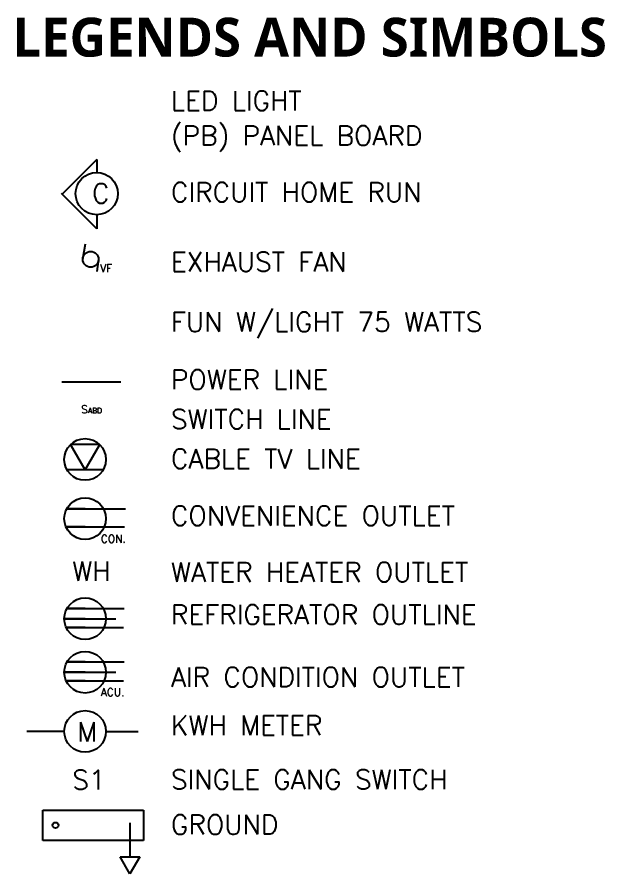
# Model space of a CAD drawing. Header units: millimetres. Extents: x 18078 to 182092, y 10648 to 75430.
# Drawn here: x 174529 to 182092, y 32865 to 43886 of the extents above; entities that cross this region are included whole.
import ezdxf

# ---------------------------------------------------------------- set-up
doc = ezdxf.new("R2010")
doc.units = ezdxf.units.MM
doc.styles.add('Annotative', font='romans.shx')

msp = doc.modelspace()

# ---------------------------------------------------------------- linework, layer by layer
at = {"color": 0}
for p, q in [((175553.4, 42056.1), (175107.1, 41609.9)), ((175553.4, 42056.1), (175553.4, 41887.7)), ((175553.4, 41163.7), (175099.9, 41617.2)), ((175553.4, 41344.2), (175553.4, 41163.7)), ((175373.7, 40770.5), (175409.9, 40971.5)), ((175577.5, 40770.5), (175552.7, 40612.7)), ((175106.4, 39192.9), (175864, 39192.9)), ((175403.6, 38061.9), (175215.7, 38387.2)), ((175591.4, 38387.2), (175215.7, 38387.2)), ((175403.6, 38061.9), (175591.4, 38387.2)), ((175635.8, 38061.9), (175171.4, 38061.9)), ((175403.6, 37562.2), (175167.8, 37562.2)), ((175167.8, 37562.2), (175923.3, 37562.2)), ((175403.6, 37327.6), (175157.7, 37327.6)), ((175157.7, 37327.6), (175909.9, 37327.6)), ((175403.6, 36279.1), (175170.1, 36279.1)), ((175170.1, 36279.1), (175904.9, 36279.1)), ((175403.6, 36147.2), (175135.5, 36147.2)), ((175135.5, 36147.2), (175798.4, 36147.2)), ((175403.6, 36036), (175159.6, 36036)), ((175159.6, 36036), (175899.8, 36036)), ((175403.6, 35590.9), (175170.1, 35590.9)), ((175170.1, 35590.9), (175904.9, 35590.9)), ((175403.6, 35459), (175135.5, 35459)), ((175135.5, 35459), (175798.4, 35459)), ((175403.6, 35347.7), (175159.6, 35347.7)), ((175159.6, 35347.7), (175899.8, 35347.7)), ((175135.5, 34697.5), (174654.5, 34697.5)), ((175671.7, 34697.5), (176084.7, 34697.5)), ((174858.1, 33683.2), (176154.1, 33683.2)), ((174858.1, 33292.6), (174858.1, 33683.2)), ((176154.1, 33683.2), (176154.1, 33292.6)), ((175978.2, 33522), (175978.2, 33082.4)), ((176154.1, 33292.6), (174858.1, 33292.6)), ((175978.2, 32865.4), (175852.9, 33082.4)), ((175852.9, 33082.4), (176106.9, 33082.4)), ((176106.9, 33082.4), (175978.2, 32865.4))]:
    msp.add_line(p, q, dxfattribs=at)
for centre, radius in [((175553.4, 41616), 271.7), ((175475.6, 40770.5), 101.9), ((175403.6, 38195.9), 268.1), ((175403.6, 37434.5), 268.1), ((175403.6, 36147.2), 268.1), ((175403.6, 35459), 268.1), ((175403.6, 34697.5), 268.1), ((175022.7, 33490.9), 37)]:
    msp.add_circle(centre, radius, dxfattribs=at)

# ---------------------------------------------------------------- texts
at = {"insert": (174470.5, 43878.2), "char_height": 500, "width": 8254.833, "attachment_point": 1, "style": 'Annotative'}
msp.add_mtext('{\\fSegoe UI Semibold|b0|i0|c0|p34;LEGENDS AND SIMBOLS}', dxfattribs=at)
at = {"color": 0, "attachment_point": 1, "style": 'Annotative'}
for s, insert, char_height, width in [('LED LIGHT', (176508.1, 42935.3), 250, 2874.343), ('(PB) PANEL BOARD', (176508.1, 42487.1), 250, 8878.196), ('CIRCUIT HOME RUN', (176508.1, 41759.7), 250, 4671.274), ('EXHAUST FAN', (176508.1, 40863.2), 250, 5871.279), ('VF', (175598.9, 40706.4), 100, 1702.907), ('FUN W/LIGHT 75 WATTS', (176508.1, 40090.8), 250, 6194.309), ('POWER LINE', (176508.1, 39348.5), 250, 6317.368), ('S{\\H0.7x;ABD}', (175355, 38889.8), 100, 1702.907), ('SWITCH LINE', (176508.1, 38839), 250, 3517.773), ('CABLE TV LINE', (176508.1, 38330.4), 250, 6671.163), ('CONVENIENCE OUTLET', (176508.1, 37596.9), 250, 5224.972), ('CON.', (175608.2, 37225.2), 100, 1702.907), ('WH', (175239, 36885.2), 250, 1594.975), ('WATER HEATER OUTLET', (176508.1, 36872), 250, 5704.952), ('REFRIGERATOR OUTLINE', (176508.1, 36325.6), 250, 6650.44), ('AIR CONDITION OUTLET', (176508.1, 35521.8), 250, 6476.779), ('ACU.', (175608.2, 35252.3), 100, 1702.907), ('KWH METER', (176508.1, 34900.9), 250, 5280.447), ('M', (175299.8, 34818.9), 250, 1594.975), ('S1', (175239, 34199.6), 250, 1594.975), ('SINGLE GANG SWITCH', (176508.1, 34203.8), 250, 7152.127), ('GROUND', (176508.1, 33624.3), 250, 1594.975)]:
    msp.add_mtext(s, dxfattribs=dict(at, insert=insert, char_height=char_height, width=width))
at = {"color": 0, "insert": (175491.5, 41742.3), "char_height": 250, "width": 790.542, "attachment_point": 1, "rotation": 0.36188, "style": 'Annotative'}
msp.add_mtext('C', dxfattribs=at)

doc.saveas('drawing.dxf')
